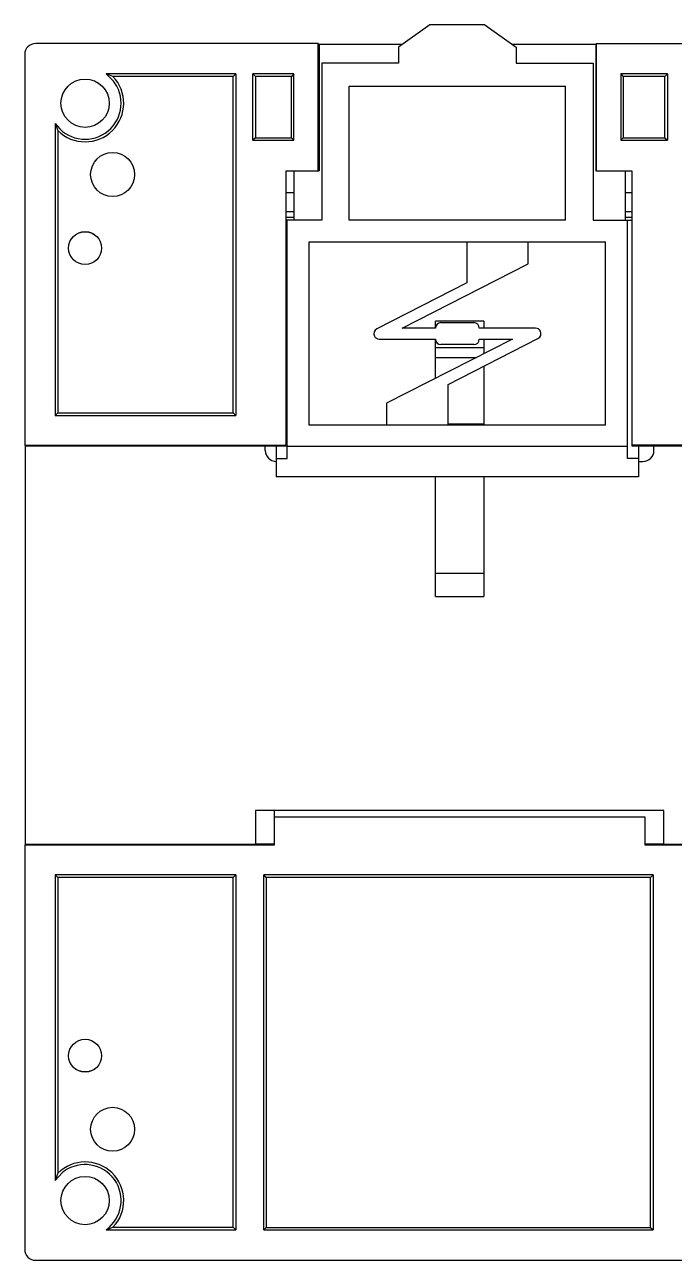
# Model space of a CAD drawing. Header units: inches. Extents: x 0 to 800, y 356 to 444.
# Drawn here: x 577.5 to 589.92, y 395.43 to 419.07 of the extents above; entities that cross this region are included whole.
import ezdxf

# ---------------------------------------------------------------- set-up
doc = ezdxf.new("R2010")
doc.units = ezdxf.units.IN
doc.header["$MEASUREMENT"] = 0
doc.layers.add('02___PRT_ALL_AXES', color=7, linetype='Continuous')
doc.layers.add('06___PRT_ALL_SURFS', color=7, linetype='Continuous')

# ---------------------------------------------------------------- blocks, each defined once
blk = doc.blocks.new('block 1959')
at = {"color": 7, "lineweight": 25, "true_color": 0xffffff}
blk.add_lwpolyline([(577.503, 418.499), (577.503, 411.022)], dxfattribs=at)
blk = doc.blocks.new('block 1960')
at = {"color": 7, "lineweight": 25, "true_color": 0xffffff}
blk.add_lwpolyline([(577.503, 403.371), (577.503, 395.643)], dxfattribs=at)
blk = doc.blocks.new('block 1961')
at = {"color": 7, "lineweight": 25, "true_color": 0xffffff}
blk.add_lwpolyline([(577.519, 403.387), (577.519, 411.006)], dxfattribs=at)
blk = doc.blocks.new('block 1962')
at = {"color": 7, "lineweight": 25, "true_color": 0xffffff}
blk.add_lwpolyline([(581.538, 418.125), (581.488, 418.076)], dxfattribs=at)
blk = doc.blocks.new('block 1963')
at = {"color": 7, "lineweight": 25, "true_color": 0xffffff}
blk.add_lwpolyline([(581.537, 396.016), (581.488, 396.065)], dxfattribs=at)
blk = doc.blocks.new('block 1964')
at = {"color": 7, "lineweight": 25, "true_color": 0xffffff}
blk.add_lwpolyline([(578.087, 417.18), (578.087, 411.59)], dxfattribs=at)
blk = doc.blocks.new('block 1965')
at = {"color": 7, "lineweight": 25, "true_color": 0xffffff}
blk.add_lwpolyline([(578.087, 402.803), (578.087, 396.961)], dxfattribs=at)
blk = doc.blocks.new('block 1966')
at = {"color": 7, "lineweight": 25, "true_color": 0xffffff}
blk.add_lwpolyline([(578.136, 417.043), (578.136, 411.64)], dxfattribs=at)
blk = doc.blocks.new('block 1967')
at = {"color": 7, "lineweight": 25, "true_color": 0xffffff}
blk.add_lwpolyline([(578.136, 402.754), (578.136, 397.098)], dxfattribs=at)
blk = doc.blocks.new('block 1968')
at = {"color": 7, "lineweight": 25, "true_color": 0xffffff}
blk.add_lwpolyline([(582.65, 418.125), (582.604, 418.079)], dxfattribs=at)
blk = doc.blocks.new('block 1969')
at = {"color": 7, "lineweight": 25, "true_color": 0xffffff}
blk.add_lwpolyline([(581.912, 416.905), (581.865, 416.858)], dxfattribs=at)
blk = doc.blocks.new('block 1970')
at = {"color": 7, "lineweight": 25, "true_color": 0xffffff}
blk.add_lwpolyline([(578.087, 411.59), (578.136, 411.64)], dxfattribs=at)
blk = doc.blocks.new('block 1971')
at = {"color": 7, "lineweight": 25, "true_color": 0xffffff}
blk.add_lwpolyline([(578.087, 402.803), (578.136, 402.754)], dxfattribs=at)
blk = doc.blocks.new('block 1972')
at = {"color": 7, "lineweight": 25, "true_color": 0xffffff}
blk.add_lwpolyline([(581.488, 396.065), (581.488, 402.754)], dxfattribs=at)
blk = doc.blocks.new('block 1973')
at = {"color": 7, "lineweight": 25, "true_color": 0xffffff}
blk.add_lwpolyline([(581.488, 411.64), (581.488, 418.076)], dxfattribs=at)
blk = doc.blocks.new('block 1974')
at = {"color": 7, "lineweight": 25, "true_color": 0xffffff}
blk.add_lwpolyline([(581.537, 402.803), (581.537, 396.016)], dxfattribs=at)
blk = doc.blocks.new('block 1975')
at = {"color": 7, "lineweight": 25, "true_color": 0xffffff}
blk.add_lwpolyline([(581.538, 418.125), (581.538, 411.59)], dxfattribs=at)
blk = doc.blocks.new('block 1976')
at = {"color": 7, "lineweight": 25, "true_color": 0xffffff}
blk.add_lwpolyline([(581.865, 416.858), (581.865, 418.125)], dxfattribs=at)
blk = doc.blocks.new('block 1977')
at = {"color": 7, "lineweight": 25, "true_color": 0xffffff}
blk.add_lwpolyline([(581.912, 418.079), (581.912, 416.905)], dxfattribs=at)
blk = doc.blocks.new('block 1978')
at = {"color": 7, "lineweight": 25, "true_color": 0xffffff}
blk.add_lwpolyline([(581.912, 404.038), (581.912, 403.387)], dxfattribs=at)
blk = doc.blocks.new('block 1979')
at = {"color": 7, "lineweight": 25, "true_color": 0xffffff}
blk.add_lwpolyline([(582.075, 396.016), (582.075, 402.803)], dxfattribs=at)
blk = doc.blocks.new('block 1980')
at = {"color": 7, "lineweight": 25, "true_color": 0xffffff}
blk.add_lwpolyline([(582.101, 410.922), (582.101, 411.015)], dxfattribs=at)
blk = doc.blocks.new('block 1981')
at = {"color": 7, "lineweight": 25, "true_color": 0xffffff}
blk.add_lwpolyline([(582.121, 402.757), (582.121, 396.062)], dxfattribs=at)
blk = doc.blocks.new('block 1982')
at = {"color": 7, "lineweight": 25, "true_color": 0xffffff}
blk.add_lwpolyline([(582.269, 404.038), (582.269, 403.371)], dxfattribs=at)
blk = doc.blocks.new('block 1983')
at = {"color": 7, "lineweight": 25, "true_color": 0xffffff}
blk.add_lwpolyline([(582.499, 411.015), (582.499, 416.275)], dxfattribs=at)
blk = doc.blocks.new('block 1984')
at = {"color": 7, "lineweight": 25, "true_color": 0xffffff}
blk.add_lwpolyline([(582.604, 416.905), (582.604, 418.079)], dxfattribs=at)
blk = doc.blocks.new('block 1985')
at = {"color": 7, "lineweight": 25, "true_color": 0xffffff}
blk.add_lwpolyline([(582.65, 416.858), (582.65, 418.125)], dxfattribs=at)
blk = doc.blocks.new('block 1986')
at = {"color": 7, "lineweight": 25, "true_color": 0xffffff}
blk.add_lwpolyline([(582.651, 415.331), (582.651, 416.275)], dxfattribs=at)
blk = doc.blocks.new('block 1987')
at = {"color": 7, "lineweight": 25, "true_color": 0xffffff}
blk.add_lwpolyline([(583.113, 416.275), (583.113, 418.708)], dxfattribs=at)
blk = doc.blocks.new('block 1988')
at = {"color": 7, "lineweight": 25, "true_color": 0xffffff}
blk.add_lwpolyline([(583.129, 418.693), (583.129, 416.275)], dxfattribs=at)
blk = doc.blocks.new('block 1989')
at = {"color": 7, "lineweight": 25, "true_color": 0xffffff}
blk.add_lwpolyline([(588.419, 418.693), (588.434, 418.708)], dxfattribs=at)
blk = doc.blocks.new('block 1990')
at = {"color": 7, "lineweight": 25, "true_color": 0xffffff}
blk.add_lwpolyline([(577.713, 395.433), (609.83, 395.433)], dxfattribs=at)
blk = doc.blocks.new('block 1991')
at = {"color": 7, "lineweight": 25, "true_color": 0xffffff}
blk.add_lwpolyline([(579.059, 396.016), (581.537, 396.016)], dxfattribs=at)
blk = doc.blocks.new('block 1992')
at = {"color": 7, "lineweight": 25, "true_color": 0xffffff}
blk.add_lwpolyline([(582.075, 396.016), (589.515, 396.016)], dxfattribs=at)
blk = doc.blocks.new('block 1996')
at = {"color": 7, "lineweight": 25, "true_color": 0xffffff}
blk.add_lwpolyline([(582.121, 396.062), (589.468, 396.062)], dxfattribs=at)
blk = doc.blocks.new('block 1999')
at = {"color": 7, "lineweight": 25, "true_color": 0xffffff}
blk.add_lwpolyline([(579.19, 396.065), (581.488, 396.065)], dxfattribs=at)
blk = doc.blocks.new('block 2001')
at = {"color": 7, "lineweight": 25, "true_color": 0xffffff}
blk.add_lwpolyline([(582.121, 402.757), (582.075, 402.803)], dxfattribs=at)
blk = doc.blocks.new('block 2002')
at = {"color": 7, "lineweight": 25, "true_color": 0xffffff}
blk.add_lwpolyline([(589.468, 396.062), (589.515, 396.016)], dxfattribs=at)
blk = doc.blocks.new('block 2003')
at = {"color": 7, "lineweight": 25, "true_color": 0xffffff}
blk.add_lwpolyline([(584.42, 411.825), (584.42, 411.405)], dxfattribs=at)
blk = doc.blocks.new('block 2004')
at = {"color": 7, "lineweight": 25, "true_color": 0xffffff}
blk.add_lwpolyline([(589.741, 418.079), (589.787, 418.125)], dxfattribs=at)
blk = doc.blocks.new('block 2005')
at = {"color": 7, "lineweight": 25, "true_color": 0xffffff}
blk.add_lwpolyline([(588.897, 416.858), (588.943, 416.905)], dxfattribs=at)
blk = doc.blocks.new('block 2006')
at = {"color": 7, "lineweight": 25, "true_color": 0xffffff}
blk.add_lwpolyline([(585.952, 414.128), (584.233, 413.251)], dxfattribs=at)
blk = doc.blocks.new('block 2007')
at = {"color": 7, "lineweight": 25, "true_color": 0xffffff}
blk.add_lwpolyline([(585.354, 408.13), (585.354, 410.419)], dxfattribs=at)
blk = doc.blocks.new('block 2008')
at = {"color": 7, "lineweight": 25, "true_color": 0xffffff}
blk.add_lwpolyline([(585.354, 412.301), (585.354, 413.053)], dxfattribs=at)
blk = doc.blocks.new('block 2009')
at = {"color": 7, "lineweight": 25, "true_color": 0xffffff}
blk.add_lwpolyline([(585.354, 413.263), (585.354, 413.399)], dxfattribs=at)
blk = doc.blocks.new('block 2010')
at = {"color": 7, "lineweight": 25, "true_color": 0xffffff}
blk.add_lwpolyline([(585.596, 411.405), (585.596, 412.188)], dxfattribs=at)
blk = doc.blocks.new('block 2011')
at = {"color": 7, "lineweight": 25, "true_color": 0xffffff}
blk.add_lwpolyline([(577.503, 403.371), (577.519, 403.387)], dxfattribs=at)
blk = doc.blocks.new('block 2012')
at = {"color": 7, "lineweight": 25, "true_color": 0xffffff}
blk.add_lwpolyline([(585.596, 412.188), (587.314, 413.064)], dxfattribs=at)
blk = doc.blocks.new('block 2013')
at = {"color": 7, "lineweight": 25, "true_color": 0xffffff}
blk.add_lwpolyline([(577.503, 411.022), (577.519, 411.006)], dxfattribs=at)
blk = doc.blocks.new('block 2014')
at = {"color": 7, "lineweight": 25, "true_color": 0xffffff}
blk.add_lwpolyline([(585.952, 414.911), (585.952, 414.128)], dxfattribs=at)
blk = doc.blocks.new('block 2015')
at = {"color": 7, "lineweight": 25, "true_color": 0xffffff}
blk.add_lwpolyline([(586.277, 413.399), (586.277, 413.263)], dxfattribs=at)
blk = doc.blocks.new('block 2016')
at = {"color": 7, "lineweight": 25, "true_color": 0xffffff}
blk.add_lwpolyline([(586.277, 413.053), (586.277, 412.771)], dxfattribs=at)
blk = doc.blocks.new('block 2017')
at = {"color": 7, "lineweight": 25, "true_color": 0xffffff}
blk.add_lwpolyline([(586.277, 412.536), (586.277, 411.405)], dxfattribs=at)
blk = doc.blocks.new('block 2018')
at = {"color": 7, "lineweight": 25, "true_color": 0xffffff}
blk.add_lwpolyline([(586.277, 410.419), (586.277, 408.13)], dxfattribs=at)
blk = doc.blocks.new('block 2019')
at = {"color": 7, "lineweight": 25, "true_color": 0xffffff}
blk.add_lwpolyline([(586.897, 418.639), (586.897, 418.333)], dxfattribs=at)
blk = doc.blocks.new('block 2020')
at = {"color": 7, "lineweight": 25, "true_color": 0xffffff}
blk.add_lwpolyline([(587.128, 414.491), (587.128, 414.911)], dxfattribs=at)
blk = doc.blocks.new('block 2021')
at = {"color": 7, "lineweight": 25, "true_color": 0xffffff}
blk.add_lwpolyline([(587.842, 415.331), (587.842, 417.892)], dxfattribs=at)
blk = doc.blocks.new('block 2022')
at = {"color": 7, "lineweight": 25, "true_color": 0xffffff}
blk.add_lwpolyline([(588.366, 418.333), (588.366, 415.331)], dxfattribs=at)
blk = doc.blocks.new('block 2023')
at = {"color": 7, "lineweight": 25, "true_color": 0xffffff}
blk.add_lwpolyline([(588.419, 418.693), (588.419, 416.275)], dxfattribs=at)
blk = doc.blocks.new('block 2024')
at = {"color": 7, "lineweight": 25, "true_color": 0xffffff}
blk.add_lwpolyline([(588.434, 416.275), (588.434, 418.708)], dxfattribs=at)
blk = doc.blocks.new('block 2026')
at = {"color": 7, "lineweight": 25, "true_color": 0xffffff}
blk.add_lwpolyline([(581.488, 402.754), (581.537, 402.803)], dxfattribs=at)
blk = doc.blocks.new('block 2028')
at = {"color": 7, "lineweight": 25, "true_color": 0xffffff}
blk.add_lwpolyline([(581.538, 411.59), (581.488, 411.64)], dxfattribs=at)
blk = doc.blocks.new('block 2030')
at = {"color": 7, "lineweight": 25, "true_color": 0xffffff}
blk.add_lwpolyline([(588.607, 411.405), (588.607, 414.911)], dxfattribs=at)
blk = doc.blocks.new('block 2031')
at = {"color": 7, "lineweight": 25, "true_color": 0xffffff}
blk.add_lwpolyline([(588.897, 418.125), (588.897, 416.858)], dxfattribs=at)
blk = doc.blocks.new('block 2032')
at = {"color": 7, "lineweight": 25, "true_color": 0xffffff}
blk.add_lwpolyline([(588.943, 418.079), (588.943, 416.905)], dxfattribs=at)
blk = doc.blocks.new('block 2033')
at = {"color": 7, "lineweight": 25, "true_color": 0xffffff}
blk.add_lwpolyline([(588.98, 416.275), (588.98, 415.331)], dxfattribs=at)
blk = doc.blocks.new('block 2034')
at = {"color": 7, "lineweight": 25, "true_color": 0xffffff}
blk.add_lwpolyline([(589.027, 410.771), (589.027, 415.331)], dxfattribs=at)
blk = doc.blocks.new('block 2035')
at = {"color": 7, "lineweight": 25, "true_color": 0xffffff}
blk.add_lwpolyline([(589.111, 416.275), (589.111, 411.015)], dxfattribs=at)
blk = doc.blocks.new('block 2036')
at = {"color": 7, "lineweight": 25, "true_color": 0xffffff}
blk.add_lwpolyline([(589.237, 411.015), (589.237, 410.419)], dxfattribs=at)
blk = doc.blocks.new('block 2037')
at = {"color": 7, "lineweight": 25, "true_color": 0xffffff}
blk.add_lwpolyline([(589.363, 403.371), (589.363, 403.912)], dxfattribs=at)
blk = doc.blocks.new('block 2038')
at = {"color": 7, "lineweight": 25, "true_color": 0xffffff}
blk.add_lwpolyline([(589.468, 396.062), (589.468, 402.757)], dxfattribs=at)
blk = doc.blocks.new('block 2039')
at = {"color": 7, "lineweight": 25, "true_color": 0xffffff}
blk.add_lwpolyline([(589.515, 402.803), (589.515, 396.016)], dxfattribs=at)
blk = doc.blocks.new('block 2040')
at = {"color": 7, "lineweight": 25, "true_color": 0xffffff}
blk.add_lwpolyline([(589.531, 410.922), (589.531, 411.015)], dxfattribs=at)
blk = doc.blocks.new('block 2041')
at = {"color": 7, "lineweight": 25, "true_color": 0xffffff}
blk.add_lwpolyline([(589.72, 403.387), (589.72, 404.038)], dxfattribs=at)
blk = doc.blocks.new('block 2042')
at = {"color": 7, "lineweight": 25, "true_color": 0xffffff}
blk.add_lwpolyline([(589.741, 416.905), (589.741, 418.079)], dxfattribs=at)
blk = doc.blocks.new('block 2043')
at = {"color": 7, "lineweight": 25, "true_color": 0xffffff}
blk.add_lwpolyline([(589.787, 418.125), (589.787, 416.858)], dxfattribs=at)
blk = doc.blocks.new('block 2044')
at = {"color": 7, "lineweight": 25, "true_color": 0xffffff}
blk.add_lwpolyline([(578.221, 397.108), (578.087, 396.961)], dxfattribs=at)
blk = doc.blocks.new('block 2049')
at = {"color": 7, "lineweight": 25, "true_color": 0xffffff}
blk.add_lwpolyline([(581.488, 402.754), (578.136, 402.754)], dxfattribs=at)
blk = doc.blocks.new('block 2052')
at = {"color": 7, "lineweight": 25, "true_color": 0xffffff}
blk.add_lwpolyline([(589.468, 402.757), (582.121, 402.757)], dxfattribs=at)
blk = doc.blocks.new('block 2056')
at = {"color": 7, "lineweight": 25, "true_color": 0xffffff}
blk.add_lwpolyline([(589.515, 402.803), (582.075, 402.803)], dxfattribs=at)
blk = doc.blocks.new('block 2057')
at = {"color": 7, "lineweight": 25, "true_color": 0xffffff}
blk.add_lwpolyline([(581.537, 402.803), (578.087, 402.803)], dxfattribs=at)
blk = doc.blocks.new('block 2059')
at = {"color": 7, "lineweight": 25, "true_color": 0xffffff}
blk.add_lwpolyline([(598.18, 403.371), (589.363, 403.371)], dxfattribs=at)
blk = doc.blocks.new('block 2060')
at = {"color": 7, "lineweight": 25, "true_color": 0xffffff}
blk.add_lwpolyline([(582.269, 403.371), (577.503, 403.371)], dxfattribs=at)
blk = doc.blocks.new('block 2062')
at = {"color": 7, "lineweight": 25, "true_color": 0xffffff}
blk.add_lwpolyline([(597.822, 403.387), (589.72, 403.387)], dxfattribs=at)
blk = doc.blocks.new('block 2063')
at = {"color": 7, "lineweight": 25, "true_color": 0xffffff}
blk.add_lwpolyline([(581.912, 403.387), (577.519, 403.387)], dxfattribs=at)
blk = doc.blocks.new('block 2064')
at = {"color": 7, "lineweight": 25, "true_color": 0xffffff}
blk.add_lwpolyline([(581.912, 403.397), (582.269, 403.397)], dxfattribs=at)
blk = doc.blocks.new('block 2065')
at = {"color": 7, "lineweight": 25, "true_color": 0xffffff}
blk.add_lwpolyline([(589.363, 403.397), (589.72, 403.397)], dxfattribs=at)
blk = doc.blocks.new('block 2073')
at = {"color": 7, "lineweight": 25, "true_color": 0xffffff}
blk.add_lwpolyline([(589.363, 403.912), (582.269, 403.912)], dxfattribs=at)
blk = doc.blocks.new('block 2075')
at = {"color": 7, "lineweight": 25, "true_color": 0xffffff}
blk.add_lwpolyline([(589.72, 404.038), (581.912, 404.038)], dxfattribs=at)
blk = doc.blocks.new('block 2076')
at = {"color": 7, "lineweight": 25, "true_color": 0xffffff}
blk.add_lwpolyline([(579.202, 417.986), (579.059, 418.125)], dxfattribs=at)
blk = doc.blocks.new('block 2078')
at = {"color": 7, "lineweight": 25, "true_color": 0xffffff}
blk.add_lwpolyline([(582.121, 396.062), (582.075, 396.016)], dxfattribs=at)
blk = doc.blocks.new('block 2079')
at = {"color": 7, "lineweight": 25, "true_color": 0xffffff}
blk.add_lwpolyline([(589.468, 402.757), (589.515, 402.803)], dxfattribs=at)
blk = doc.blocks.new('block 2080')
at = {"color": 7, "lineweight": 25, "true_color": 0xffffff}
blk.add_lwpolyline([(582.65, 416.858), (582.604, 416.905)], dxfattribs=at)
blk = doc.blocks.new('block 2081')
at = {"color": 7, "lineweight": 25, "true_color": 0xffffff}
blk.add_lwpolyline([(581.912, 418.079), (581.865, 418.125)], dxfattribs=at)
blk = doc.blocks.new('block 2085')
at = {"color": 7, "lineweight": 25, "true_color": 0xffffff}
blk.add_lwpolyline([(585.354, 408.13), (586.277, 408.13)], dxfattribs=at)
blk = doc.blocks.new('block 2087')
at = {"color": 7, "lineweight": 25, "true_color": 0xffffff}
blk.add_lwpolyline([(586.277, 408.573), (585.354, 408.573)], dxfattribs=at)
blk = doc.blocks.new('block 2089')
at = {"color": 7, "lineweight": 25, "true_color": 0xffffff}
blk.add_lwpolyline([(583.113, 418.708), (583.129, 418.693)], dxfattribs=at)
blk = doc.blocks.new('block 2098')
at = {"color": 7, "lineweight": 25, "true_color": 0xffffff}
blk.add_lwpolyline([(589.237, 410.712), (589.321, 410.712)], dxfattribs=at)
blk = doc.blocks.new('block 2100')
at = {"color": 7, "lineweight": 25, "true_color": 0xffffff}
blk.add_lwpolyline([(589.237, 410.771), (589.027, 410.771)], dxfattribs=at)
blk = doc.blocks.new('block 2102')
at = {"color": 7, "lineweight": 25, "true_color": 0xffffff}
blk.add_lwpolyline([(598.012, 411.006), (589.531, 411.006)], dxfattribs=at)
blk = doc.blocks.new('block 2103')
at = {"color": 7, "lineweight": 25, "true_color": 0xffffff}
blk.add_lwpolyline([(582.101, 411.006), (577.519, 411.006)], dxfattribs=at)
blk = doc.blocks.new('block 2104')
at = {"color": 7, "lineweight": 25, "true_color": 0xffffff}
blk.add_lwpolyline([(582.101, 411.015), (582.499, 411.015)], dxfattribs=at)
blk = doc.blocks.new('block 2105')
at = {"color": 7, "lineweight": 25, "true_color": 0xffffff}
blk.add_lwpolyline([(589.111, 411.015), (589.531, 411.015)], dxfattribs=at)
blk = doc.blocks.new('block 2108')
at = {"color": 7, "lineweight": 25, "true_color": 0xffffff}
blk.add_lwpolyline([(598.432, 411.022), (589.111, 411.022)], dxfattribs=at)
blk = doc.blocks.new('block 2109')
at = {"color": 7, "lineweight": 25, "true_color": 0xffffff}
blk.add_lwpolyline([(577.503, 411.022), (582.499, 411.022)], dxfattribs=at)
blk = doc.blocks.new('block 2112')
at = {"color": 7, "lineweight": 25, "true_color": 0xffffff}
blk.add_lwpolyline([(586.277, 411.426), (585.596, 411.426)], dxfattribs=at)
blk = doc.blocks.new('block 2113')
at = {"color": 7, "lineweight": 25, "true_color": 0xffffff}
blk.add_lwpolyline([(589.741, 416.905), (589.787, 416.858)], dxfattribs=at)
blk = doc.blocks.new('block 2128')
at = {"color": 7, "lineweight": 25, "true_color": 0xffffff}
blk.add_lwpolyline([(578.087, 411.59), (581.538, 411.59)], dxfattribs=at)
blk = doc.blocks.new('block 2132')
at = {"color": 7, "lineweight": 25, "true_color": 0xffffff}
blk.add_lwpolyline([(578.136, 411.64), (581.488, 411.64)], dxfattribs=at)
blk = doc.blocks.new('block 2135')
at = {"color": 7, "lineweight": 25, "true_color": 0xffffff}
blk.add_lwpolyline([(586.123, 412.693), (585.354, 412.693)], dxfattribs=at)
blk = doc.blocks.new('block 2136')
at = {"color": 7, "lineweight": 25, "true_color": 0xffffff}
blk.add_lwpolyline([(586.299, 419.067), (586.897, 418.639)], dxfattribs=at)
blk = doc.blocks.new('block 2137')
at = {"color": 7, "lineweight": 25, "true_color": 0xffffff}
blk.add_lwpolyline([(588.897, 418.125), (588.943, 418.079)], dxfattribs=at)
blk = doc.blocks.new('block 2142')
at = {"color": 7, "lineweight": 25, "true_color": 0xffffff}
blk.add_lwpolyline([(585.354, 412.896), (586.277, 412.896)], dxfattribs=at)
blk = doc.blocks.new('block 2144')
at = {"color": 7, "lineweight": 25, "true_color": 0xffffff}
blk.add_lwpolyline([(586.089, 412.948), (585.459, 412.948)], dxfattribs=at)
blk = doc.blocks.new('block 2145')
at = {"color": 7, "lineweight": 25, "true_color": 0xffffff}
blk.add_lwpolyline([(584.28, 413.053), (585.354, 413.053)], dxfattribs=at)
blk = doc.blocks.new('block 2146')
at = {"color": 7, "lineweight": 25, "true_color": 0xffffff}
blk.add_lwpolyline([(586.193, 413.053), (586.83, 413.053)], dxfattribs=at)
blk = doc.blocks.new('block 2147')
at = {"color": 7, "lineweight": 25, "true_color": 0xffffff}
blk.add_lwpolyline([(587.268, 413.263), (586.193, 413.263)], dxfattribs=at)
blk = doc.blocks.new('block 2148')
at = {"color": 7, "lineweight": 25, "true_color": 0xffffff}
blk.add_lwpolyline([(585.354, 413.263), (584.718, 413.263)], dxfattribs=at)
blk = doc.blocks.new('block 2149')
at = {"color": 7, "lineweight": 25, "true_color": 0xffffff}
blk.add_lwpolyline([(585.459, 413.368), (586.089, 413.368)], dxfattribs=at)
blk = doc.blocks.new('block 2151')
at = {"color": 7, "lineweight": 25, "true_color": 0xffffff}
blk.add_lwpolyline([(586.277, 413.399), (585.354, 413.399)], dxfattribs=at)
blk = doc.blocks.new('block 2163')
at = {"color": 7, "lineweight": 25, "true_color": 0xffffff}
blk.add_lwpolyline([(588.366, 415.331), (589.111, 415.331)], dxfattribs=at)
blk = doc.blocks.new('block 2164')
at = {"color": 7, "lineweight": 25, "true_color": 0xffffff}
blk.add_lwpolyline([(582.499, 415.389), (582.651, 415.389)], dxfattribs=at)
blk = doc.blocks.new('block 2165')
at = {"color": 7, "lineweight": 25, "true_color": 0xffffff}
blk.add_lwpolyline([(588.98, 415.389), (589.111, 415.389)], dxfattribs=at)
blk = doc.blocks.new('block 2174')
at = {"color": 7, "lineweight": 25, "true_color": 0xffffff}
blk.add_lwpolyline([(582.499, 415.494), (582.651, 415.494)], dxfattribs=at)
blk = doc.blocks.new('block 2175')
at = {"color": 7, "lineweight": 25, "true_color": 0xffffff}
blk.add_lwpolyline([(588.98, 415.494), (589.111, 415.494)], dxfattribs=at)
blk = doc.blocks.new('block 2178')
at = {"color": 7, "lineweight": 25, "true_color": 0xffffff}
blk.add_lwpolyline([(582.499, 415.855), (582.651, 415.855)], dxfattribs=at)
blk = doc.blocks.new('block 2179')
at = {"color": 7, "lineweight": 25, "true_color": 0xffffff}
blk.add_lwpolyline([(588.98, 415.855), (589.111, 415.855)], dxfattribs=at)
blk = doc.blocks.new('block 2183')
at = {"color": 7, "lineweight": 25, "true_color": 0xffffff}
blk.add_lwpolyline([(582.499, 416.275), (583.129, 416.275)], dxfattribs=at)
blk = doc.blocks.new('block 2184')
at = {"color": 7, "lineweight": 25, "true_color": 0xffffff}
blk.add_lwpolyline([(588.419, 416.275), (589.111, 416.275)], dxfattribs=at)
blk = doc.blocks.new('block 2191')
at = {"color": 7, "lineweight": 25, "true_color": 0xffffff}
blk.add_lwpolyline([(581.865, 416.858), (582.65, 416.858)], dxfattribs=at)
blk = doc.blocks.new('block 2192')
at = {"color": 7, "lineweight": 25, "true_color": 0xffffff}
blk.add_lwpolyline([(588.897, 416.858), (589.787, 416.858)], dxfattribs=at)
blk = doc.blocks.new('block 2195')
at = {"color": 7, "lineweight": 25, "true_color": 0xffffff}
blk.add_lwpolyline([(581.912, 416.905), (582.604, 416.905)], dxfattribs=at)
blk = doc.blocks.new('block 2196')
at = {"color": 7, "lineweight": 25, "true_color": 0xffffff}
blk.add_lwpolyline([(588.943, 416.905), (589.741, 416.905)], dxfattribs=at)
blk = doc.blocks.new('block 2200')
at = {"color": 7, "lineweight": 25, "true_color": 0xffffff}
blk.add_lwpolyline([(581.488, 418.076), (579.19, 418.076)], dxfattribs=at)
blk = doc.blocks.new('block 2204')
at = {"color": 7, "lineweight": 25, "true_color": 0xffffff}
blk.add_lwpolyline([(589.741, 418.079), (588.943, 418.079)], dxfattribs=at)
blk = doc.blocks.new('block 2205')
at = {"color": 7, "lineweight": 25, "true_color": 0xffffff}
blk.add_lwpolyline([(582.604, 418.079), (581.912, 418.079)], dxfattribs=at)
blk = doc.blocks.new('block 2210')
at = {"color": 7, "lineweight": 25, "true_color": 0xffffff}
blk.add_lwpolyline([(589.787, 418.125), (588.897, 418.125)], dxfattribs=at)
blk = doc.blocks.new('block 2211')
at = {"color": 7, "lineweight": 25, "true_color": 0xffffff}
blk.add_lwpolyline([(582.65, 418.125), (581.865, 418.125)], dxfattribs=at)
blk = doc.blocks.new('block 2212')
at = {"color": 7, "lineweight": 25, "true_color": 0xffffff}
blk.add_lwpolyline([(581.538, 418.125), (579.059, 418.125)], dxfattribs=at)
blk = doc.blocks.new('block 2230')
at = {"color": 7, "lineweight": 25, "true_color": 0xffffff}
blk.add_lwpolyline([(586.897, 418.333), (588.366, 418.333)], dxfattribs=at)
blk = doc.blocks.new('block 2231')
at = {"color": 7, "lineweight": 25, "true_color": 0xffffff}
blk.add_lwpolyline([(583.129, 418.693), (584.727, 418.693)], dxfattribs=at)
blk = doc.blocks.new('block 2232')
at = {"color": 7, "lineweight": 25, "true_color": 0xffffff}
blk.add_lwpolyline([(586.821, 418.693), (588.419, 418.693)], dxfattribs=at)
blk = doc.blocks.new('block 2236')
at = {"color": 7, "lineweight": 25, "true_color": 0xffffff}
blk.add_lwpolyline([(583.113, 418.708), (577.713, 418.708)], dxfattribs=at)
blk = doc.blocks.new('block 2237')
at = {"color": 7, "lineweight": 25, "true_color": 0xffffff}
blk.add_lwpolyline([(588.434, 418.708), (599.108, 418.708)], dxfattribs=at)
blk = doc.blocks.new('block 2682')
at = {"color": 7, "lineweight": 25, "true_color": 0xffffff}
blk.add_open_spline([(578.136, 397.098), (578.117, 397.053), (578.101, 397.007), (578.087, 396.961)], degree=3, dxfattribs=at)
blk = doc.blocks.new('block 2683')
at = {"color": 7, "lineweight": 25, "true_color": 0xffffff}
blk.add_open_spline([(579.059, 396.016), (579.104, 396.03), (579.147, 396.047), (579.19, 396.065)], degree=3, dxfattribs=at)
blk = doc.blocks.new('block 2684')
at = {"color": 7, "lineweight": 25, "true_color": 0xffffff}
blk.add_open_spline([(579.19, 396.065), (579.473, 396.36), (579.462, 396.827), (579.167, 397.109), (578.877, 397.386), (578.42, 397.381), (578.136, 397.098)], degree=3, knots=[0, 0, 0, 0, 1, 1, 1, 2, 2, 2, 2], dxfattribs=at)
blk = doc.blocks.new('block 2685')
at = {"color": 7, "lineweight": 25, "true_color": 0xffffff}
blk.add_open_spline([(579.059, 396.016), (579.367, 396.238), (579.438, 396.668), (579.217, 396.977), (578.994, 397.286), (578.564, 397.356), (578.256, 397.135), (578.244, 397.126), (578.232, 397.117), (578.221, 397.108)], degree=3, knots=[0, 0, 0, 0, 1, 1, 1, 2, 2, 2, 3, 3, 3, 3], dxfattribs=at)
blk = doc.blocks.new('block 2686')
at = {"color": 7, "lineweight": 25, "true_color": 0xffffff}
blk.add_open_spline([(579.119, 396.575), (579.119, 396.83), (578.912, 397.037), (578.657, 397.037), (578.402, 397.037), (578.195, 396.83), (578.195, 396.575), (578.195, 396.32), (578.402, 396.113), (578.657, 396.113), (578.912, 396.113), (579.119, 396.32), (579.119, 396.575), (579.119, 396.575), (579.119, 396.575), (579.119, 396.575)], degree=3, knots=[0, 0, 0, 0, 1, 1, 1, 2, 2, 2, 3, 3, 3, 4, 4, 4, 5, 5, 5, 5], dxfattribs=at)
blk = doc.blocks.new('block 2687')
at = {"color": 7, "lineweight": 25, "true_color": 0xffffff}
blk.add_open_spline([(579.603, 397.939), (579.603, 398.171), (579.414, 398.359), (579.183, 398.359), (578.95, 398.359), (578.763, 398.171), (578.763, 397.939), (578.763, 397.707), (578.95, 397.52), (579.183, 397.52), (579.414, 397.52), (579.603, 397.707), (579.603, 397.939), (579.603, 397.939), (579.603, 397.939), (579.603, 397.939)], degree=3, knots=[0, 0, 0, 0, 1, 1, 1, 2, 2, 2, 3, 3, 3, 4, 4, 4, 5, 5, 5, 5], dxfattribs=at)
blk = doc.blocks.new('block 2688')
at = {"color": 7, "lineweight": 25, "true_color": 0xffffff}
blk.add_open_spline([(578.471, 399.093), (578.585, 399.025), (578.727, 399.024), (578.842, 399.091)], degree=3, dxfattribs=at)
blk = doc.blocks.new('block 2689')
at = {"color": 7, "lineweight": 25, "true_color": 0xffffff}
blk.add_open_spline([(578.972, 399.346), (578.972, 399.52), (578.831, 399.661), (578.657, 399.661), (578.483, 399.661), (578.342, 399.52), (578.342, 399.346), (578.342, 399.172), (578.483, 399.031), (578.657, 399.031), (578.831, 399.031), (578.972, 399.172), (578.972, 399.346), (578.972, 399.346), (578.972, 399.346), (578.972, 399.346)], degree=3, knots=[0, 0, 0, 0, 1, 1, 1, 2, 2, 2, 3, 3, 3, 4, 4, 4, 5, 5, 5, 5], dxfattribs=at)
blk = doc.blocks.new('block 2690')
at = {"color": 7, "lineweight": 25, "true_color": 0xffffff}
blk.add_open_spline([(579.19, 418.076), (579.147, 418.094), (579.104, 418.111), (579.059, 418.125)], degree=3, dxfattribs=at)
blk = doc.blocks.new('block 2691')
at = {"color": 7, "lineweight": 25, "true_color": 0xffffff}
blk.add_open_spline([(578.087, 417.18), (578.101, 417.134), (578.117, 417.088), (578.136, 417.043)], degree=3, dxfattribs=at)
blk = doc.blocks.new('block 2692')
at = {"color": 7, "lineweight": 25, "true_color": 0xffffff}
blk.add_open_spline([(578.136, 417.043), (578.425, 416.755), (578.892, 416.756), (579.18, 417.045), (579.463, 417.329), (579.468, 417.786), (579.19, 418.076)], degree=3, knots=[0, 0, 0, 0, 1, 1, 1, 2, 2, 2, 2], dxfattribs=at)
blk = doc.blocks.new('block 2693')
at = {"color": 7, "lineweight": 25, "true_color": 0xffffff}
blk.add_open_spline([(578.087, 417.18), (578.3, 416.865), (578.728, 416.782), (579.043, 416.995), (579.357, 417.208), (579.44, 417.636), (579.228, 417.951), (579.22, 417.963), (579.211, 417.975), (579.202, 417.986)], degree=3, knots=[0, 0, 0, 0, 1, 1, 1, 2, 2, 2, 3, 3, 3, 3], dxfattribs=at)
blk = doc.blocks.new('block 2694')
at = {"color": 7, "lineweight": 25, "true_color": 0xffffff}
blk.add_open_spline([(579.119, 417.566), (579.119, 417.821), (578.912, 418.028), (578.657, 418.028), (578.402, 418.028), (578.195, 417.821), (578.195, 417.566), (578.195, 417.311), (578.402, 417.104), (578.657, 417.104), (578.912, 417.104), (579.119, 417.311), (579.119, 417.566), (579.119, 417.566), (579.119, 417.566), (579.119, 417.566)], degree=3, knots=[0, 0, 0, 0, 1, 1, 1, 2, 2, 2, 3, 3, 3, 4, 4, 4, 5, 5, 5, 5], dxfattribs=at)
blk = doc.blocks.new('block 2695')
at = {"color": 7, "lineweight": 25, "true_color": 0xffffff}
blk.add_open_spline([(579.603, 416.202), (579.603, 416.434), (579.414, 416.622), (579.183, 416.622), (578.95, 416.622), (578.763, 416.434), (578.763, 416.202), (578.763, 415.97), (578.95, 415.782), (579.183, 415.782), (579.414, 415.782), (579.603, 415.97), (579.603, 416.202), (579.603, 416.202), (579.603, 416.202), (579.603, 416.202)], degree=3, knots=[0, 0, 0, 0, 1, 1, 1, 2, 2, 2, 3, 3, 3, 4, 4, 4, 5, 5, 5, 5], dxfattribs=at)
blk = doc.blocks.new('block 2696')
at = {"color": 7, "lineweight": 25, "true_color": 0xffffff}
blk.add_open_spline([(578.842, 415.05), (578.727, 415.117), (578.585, 415.116), (578.471, 415.049)], degree=3, dxfattribs=at)
blk = doc.blocks.new('block 2697')
at = {"color": 7, "lineweight": 25, "true_color": 0xffffff}
blk.add_open_spline([(578.972, 414.795), (578.972, 414.969), (578.831, 415.11), (578.657, 415.11), (578.483, 415.11), (578.342, 414.969), (578.342, 414.795), (578.342, 414.621), (578.483, 414.48), (578.657, 414.48), (578.831, 414.48), (578.972, 414.621), (578.972, 414.795), (578.972, 414.795), (578.972, 414.795), (578.972, 414.795)], degree=3, knots=[0, 0, 0, 0, 1, 1, 1, 2, 2, 2, 3, 3, 3, 4, 4, 4, 5, 5, 5, 5], dxfattribs=at)
blk = doc.blocks.new('block 2698')
at = {"color": 7, "lineweight": 25, "true_color": 0xffffff}
blk.add_open_spline([(582.101, 410.922), (582.101, 410.807), (582.194, 410.712), (582.311, 410.712)], degree=3, dxfattribs=at)
blk = doc.blocks.new('block 2699')
at = {"color": 7, "lineweight": 25, "true_color": 0xffffff}
blk.add_open_spline([(589.321, 410.712), (589.438, 410.712), (589.531, 410.807), (589.531, 410.922)], degree=3, dxfattribs=at)
blk = doc.blocks.new('block 2700')
at = {"color": 7, "lineweight": 25, "true_color": 0xffffff}
blk.add_open_spline([(587.314, 413.064), (587.366, 413.091), (587.387, 413.154), (587.36, 413.206), (587.343, 413.241), (587.307, 413.263), (587.268, 413.263)], degree=3, knots=[0, 0, 0, 0, 1, 1, 1, 2, 2, 2, 2], dxfattribs=at)
blk = doc.blocks.new('block 2701')
at = {"color": 7, "lineweight": 25, "true_color": 0xffffff}
blk.add_open_spline([(586.193, 413.263), (586.193, 413.321), (586.146, 413.368), (586.089, 413.368)], degree=3, dxfattribs=at)
blk = doc.blocks.new('block 2702')
at = {"color": 7, "lineweight": 25, "true_color": 0xffffff}
blk.add_open_spline([(585.459, 413.368), (585.401, 413.368), (585.354, 413.321), (585.354, 413.263)], degree=3, dxfattribs=at)
blk = doc.blocks.new('block 2703')
at = {"color": 7, "lineweight": 25, "true_color": 0xffffff}
blk.add_open_spline([(584.233, 413.251), (584.182, 413.226), (584.161, 413.162), (584.188, 413.11), (584.205, 413.075), (584.241, 413.053), (584.28, 413.053)], degree=3, knots=[0, 0, 0, 0, 1, 1, 1, 2, 2, 2, 2], dxfattribs=at)
blk = doc.blocks.new('block 2704')
at = {"color": 7, "lineweight": 25, "true_color": 0xffffff}
blk.add_open_spline([(585.354, 413.053), (585.354, 412.995), (585.401, 412.948), (585.459, 412.948)], degree=3, dxfattribs=at)
blk = doc.blocks.new('block 2705')
at = {"color": 7, "lineweight": 25, "true_color": 0xffffff}
blk.add_open_spline([(586.089, 412.948), (586.146, 412.948), (586.193, 412.995), (586.193, 413.053)], degree=3, dxfattribs=at)
blk = doc.blocks.new('block 2792')
at = {"color": 7, "lineweight": 25, "true_color": 0xffffff}
blk.add_open_spline([(577.503, 395.643), (577.503, 395.526), (577.597, 395.433), (577.713, 395.433)], degree=3, dxfattribs=at)
blk = doc.blocks.new('block 2793')
at = {"color": 7, "lineweight": 25, "true_color": 0xffffff}
blk.add_open_spline([(577.713, 418.708), (577.597, 418.708), (577.503, 418.615), (577.503, 418.499)], degree=3, dxfattribs=at)
blk = doc.blocks.new('block 4429')
at = {"layer": '06___PRT_ALL_SURFS', "color": 7, "lineweight": 25, "true_color": 0xffffff}
blk.add_lwpolyline([(584.718, 413.263), (587.128, 414.491)], dxfattribs=at)
blk = doc.blocks.new('block 4430')
at = {"layer": '06___PRT_ALL_SURFS', "color": 7, "lineweight": 25, "true_color": 0xffffff}
blk.add_lwpolyline([(586.83, 413.053), (584.42, 411.825)], dxfattribs=at)
blk = doc.blocks.new('block 4431')
at = {"layer": '02___PRT_ALL_AXES', "color": 7, "lineweight": 25, "true_color": 0xffffff}
blk.add_lwpolyline([(585.249, 419.067), (584.651, 418.639)], dxfattribs=at)
blk = doc.blocks.new('block 4432')
at = {"layer": '02___PRT_ALL_AXES', "color": 7, "lineweight": 25, "true_color": 0xffffff}
blk.add_lwpolyline([(582.311, 411.015), (582.311, 410.419)], dxfattribs=at)
blk = doc.blocks.new('block 4433')
at = {"layer": '02___PRT_ALL_AXES', "color": 7, "lineweight": 25, "true_color": 0xffffff}
blk.add_lwpolyline([(582.521, 410.771), (582.521, 415.331)], dxfattribs=at)
blk = doc.blocks.new('block 4434')
at = {"layer": '02___PRT_ALL_AXES', "color": 7, "lineweight": 25, "true_color": 0xffffff}
blk.add_lwpolyline([(582.94, 411.405), (582.94, 414.911)], dxfattribs=at)
blk = doc.blocks.new('block 4435')
at = {"layer": '02___PRT_ALL_AXES', "color": 7, "lineweight": 25, "true_color": 0xffffff}
blk.add_lwpolyline([(583.182, 418.333), (583.182, 415.331)], dxfattribs=at)
blk = doc.blocks.new('block 4436')
at = {"layer": '02___PRT_ALL_AXES', "color": 7, "lineweight": 25, "true_color": 0xffffff}
blk.add_lwpolyline([(583.706, 415.331), (583.706, 417.892)], dxfattribs=at)
blk = doc.blocks.new('block 4437')
at = {"layer": '02___PRT_ALL_AXES', "color": 7, "lineweight": 25, "true_color": 0xffffff}
blk.add_lwpolyline([(584.651, 418.639), (584.651, 418.333)], dxfattribs=at)
blk = doc.blocks.new('block 4439')
at = {"layer": '02___PRT_ALL_AXES', "color": 7, "lineweight": 25, "true_color": 0xffffff}
blk.add_lwpolyline([(589.237, 410.419), (582.311, 410.419)], dxfattribs=at)
blk = doc.blocks.new('block 4442')
at = {"layer": '02___PRT_ALL_AXES', "color": 7, "lineweight": 25, "true_color": 0xffffff}
blk.add_lwpolyline([(582.311, 410.771), (582.521, 410.771)], dxfattribs=at)
blk = doc.blocks.new('block 4445')
at = {"layer": '02___PRT_ALL_AXES', "color": 7, "lineweight": 25, "true_color": 0xffffff}
blk.add_lwpolyline([(582.521, 411.006), (589.027, 411.006)], dxfattribs=at)
blk = doc.blocks.new('block 4446')
at = {"layer": '02___PRT_ALL_AXES', "color": 7, "lineweight": 25, "true_color": 0xffffff}
blk.add_lwpolyline([(588.607, 411.405), (582.94, 411.405)], dxfattribs=at)
blk = doc.blocks.new('block 4464')
at = {"layer": '02___PRT_ALL_AXES', "color": 7, "lineweight": 25, "true_color": 0xffffff}
blk.add_lwpolyline([(582.94, 414.911), (588.607, 414.911)], dxfattribs=at)
blk = doc.blocks.new('block 4466')
at = {"layer": '02___PRT_ALL_AXES', "color": 7, "lineweight": 25, "true_color": 0xffffff}
blk.add_lwpolyline([(587.842, 415.331), (583.706, 415.331)], dxfattribs=at)
blk = doc.blocks.new('block 4467')
at = {"layer": '02___PRT_ALL_AXES', "color": 7, "lineweight": 25, "true_color": 0xffffff}
blk.add_lwpolyline([(583.182, 415.331), (582.499, 415.331)], dxfattribs=at)
blk = doc.blocks.new('block 4479')
at = {"layer": '02___PRT_ALL_AXES', "color": 7, "lineweight": 25, "true_color": 0xffffff}
blk.add_lwpolyline([(583.706, 417.892), (587.842, 417.892)], dxfattribs=at)
blk = doc.blocks.new('block 4484')
at = {"layer": '02___PRT_ALL_AXES', "color": 7, "lineweight": 25, "true_color": 0xffffff}
blk.add_lwpolyline([(584.651, 418.333), (583.182, 418.333)], dxfattribs=at)
blk = doc.blocks.new('block 4486')
at = {"layer": '02___PRT_ALL_AXES', "color": 7, "lineweight": 25, "true_color": 0xffffff}
blk.add_lwpolyline([(586.299, 419.067), (585.249, 419.067)], dxfattribs=at)

msp = doc.modelspace()

# ---------------------------------------------------------------- block references
for name in ['block 2136', 'block 2793', 'block 2236', 'block 1987', 'block 2089', 'block 1988', 'block 2231', 'block 2232', 'block 2019', 'block 1989', 'block 2023', 'block 2024', 'block 2237', 'block 1959', 'block 2076', 'block 2212', 'block 2690', 'block 1962', 'block 1975', 'block 1976', 'block 2081', 'block 2211', 'block 1968', 'block 1985', 'block 2230', 'block 2022', 'block 2031', 'block 2137', 'block 2210', 'block 2004', 'block 2043', 'block 2693', 'block 2692', 'block 2694', 'block 2200', 'block 1973', 'block 1977', 'block 2205', 'block 1984', 'block 2021', 'block 2032', 'block 2204', 'block 2042', 'block 1964', 'block 2691', 'block 1966', 'block 1969', 'block 2191', 'block 2195', 'block 2080', 'block 2005', 'block 2192', 'block 2196', 'block 2113', 'block 2695', 'block 1983', 'block 2183', 'block 1986', 'block 2184', 'block 2033', 'block 2035', 'block 2178', 'block 2179', 'block 2174', 'block 2164', 'block 2163', 'block 2175', 'block 2165', 'block 2034', 'block 2697', 'block 2696', 'block 2014', 'block 2020', 'block 2030', 'block 2006', 'block 2009', 'block 2151', 'block 2015', 'block 2703', 'block 2148', 'block 2702', 'block 2149', 'block 2701', 'block 2147', 'block 2700', 'block 2145', 'block 2008', 'block 2704', 'block 2144', 'block 2012', 'block 2705', 'block 2146', 'block 2016', 'block 2142', 'block 2135', 'block 2017', 'block 2010', 'block 2003', 'block 1970', 'block 2128', 'block 2132', 'block 2028', 'block 2112', 'block 2013', 'block 2109', 'block 1980', 'block 2104', 'block 2108', 'block 2105', 'block 2036', 'block 2040', 'block 1961', 'block 2103', 'block 2698', 'block 2699', 'block 2102', 'block 2100', 'block 2098', 'block 2007', 'block 2018', 'block 2087', 'block 2085', 'block 1978', 'block 2075', 'block 1982', 'block 2041', 'block 2073', 'block 2037', 'block 2011', 'block 1960', 'block 2060', 'block 2063', 'block 2064', 'block 2065', 'block 2059', 'block 2062', 'block 1965', 'block 1971', 'block 2057', 'block 1967', 'block 2049', 'block 2026', 'block 1972', 'block 1974', 'block 1979', 'block 2001', 'block 2056', 'block 1981', 'block 2052', 'block 2079', 'block 2038', 'block 2039', 'block 2689', 'block 2688', 'block 2687', 'block 2684', 'block 2685', 'block 2044', 'block 2682', 'block 2686', 'block 2683', 'block 1991', 'block 1999', 'block 1963', 'block 2078', 'block 1992', 'block 1996', 'block 2002', 'block 2792', 'block 1990']:
    msp.add_blockref(name, (0, 0))
at = {"layer": '02___PRT_ALL_AXES'}
for name in ['block 4431', 'block 4486', 'block 4437', 'block 4435', 'block 4484', 'block 4436', 'block 4479', 'block 4467', 'block 4433', 'block 4466', 'block 4434', 'block 4464', 'block 4446', 'block 4432', 'block 4445', 'block 4442', 'block 4439']:
    msp.add_blockref(name, (0, 0), dxfattribs=at)
at = {"layer": '06___PRT_ALL_SURFS'}
for name in ['block 4429', 'block 4430']:
    msp.add_blockref(name, (0, 0), dxfattribs=at)

doc.saveas('drawing.dxf')
